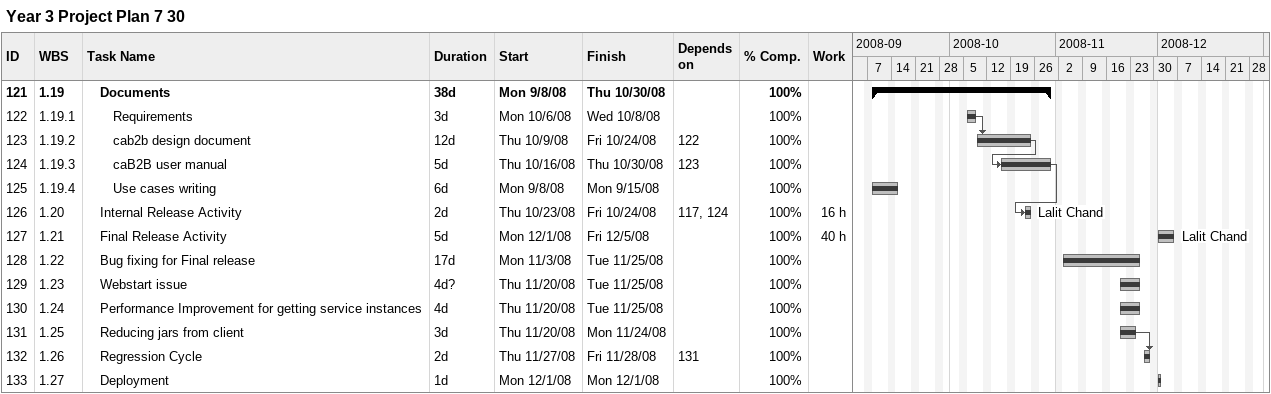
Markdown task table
Year 3 Project Plan 7 30

| ID | WBS | Task | Duration | Start | Finish | Predecessors | Resources | % complete | Work (h) |
|---|---|---|---|---|---|---|---|---|---|
| 121 | 1.19 | **Documents** | 38d | 2008-09-08 | 2008-10-30 |  |  | 100 |  |
| 122 | 1.19.1 | Requirements | 3d | 2008-10-06 | 2008-10-08 |  |  | 100 |  |
| 123 | 1.19.2 | cab2b design document | 12d | 2008-10-09 | 2008-10-24 | 122 |  | 100 |  |
| 124 | 1.19.3 | caB2B user manual | 5d | 2008-10-16 | 2008-10-30 | 123 |  | 100 |  |
| 125 | 1.19.4 | Use cases writing | 6d | 2008-09-08 | 2008-09-15 |  |  | 100 |  |
| 126 | 1.20 | Internal Release Activity | 2d | 2008-10-23 | 2008-10-24 | 117, 124 | Lalit Chand | 100 | 16 |
| 127 | 1.21 | Final Release Activity | 5d | 2008-12-01 | 2008-12-05 |  | Lalit Chand | 100 | 40 |
| 128 | 1.22 | Bug fixing for Final release | 17d | 2008-11-03 | 2008-11-25 |  |  | 100 |  |
| 129 | 1.23 | Webstart issue | 4d? | 2008-11-20 | 2008-11-25 |  |  | 100 |  |
| 130 | 1.24 | Performance Improvement for getting service instances | 4d | 2008-11-20 | 2008-11-25 |  |  | 100 |  |
| 131 | 1.25 | Reducing jars from client | 3d | 2008-11-20 | 2008-11-24 |  |  | 100 |  |
| 132 | 1.26 | Regression Cycle | 2d | 2008-11-27 | 2008-11-28 | 131 |  | 100 |  |
| 133 | 1.27 | Deployment | 1d | 2008-12-01 | 2008-12-01 |  |  | 100 |  |
